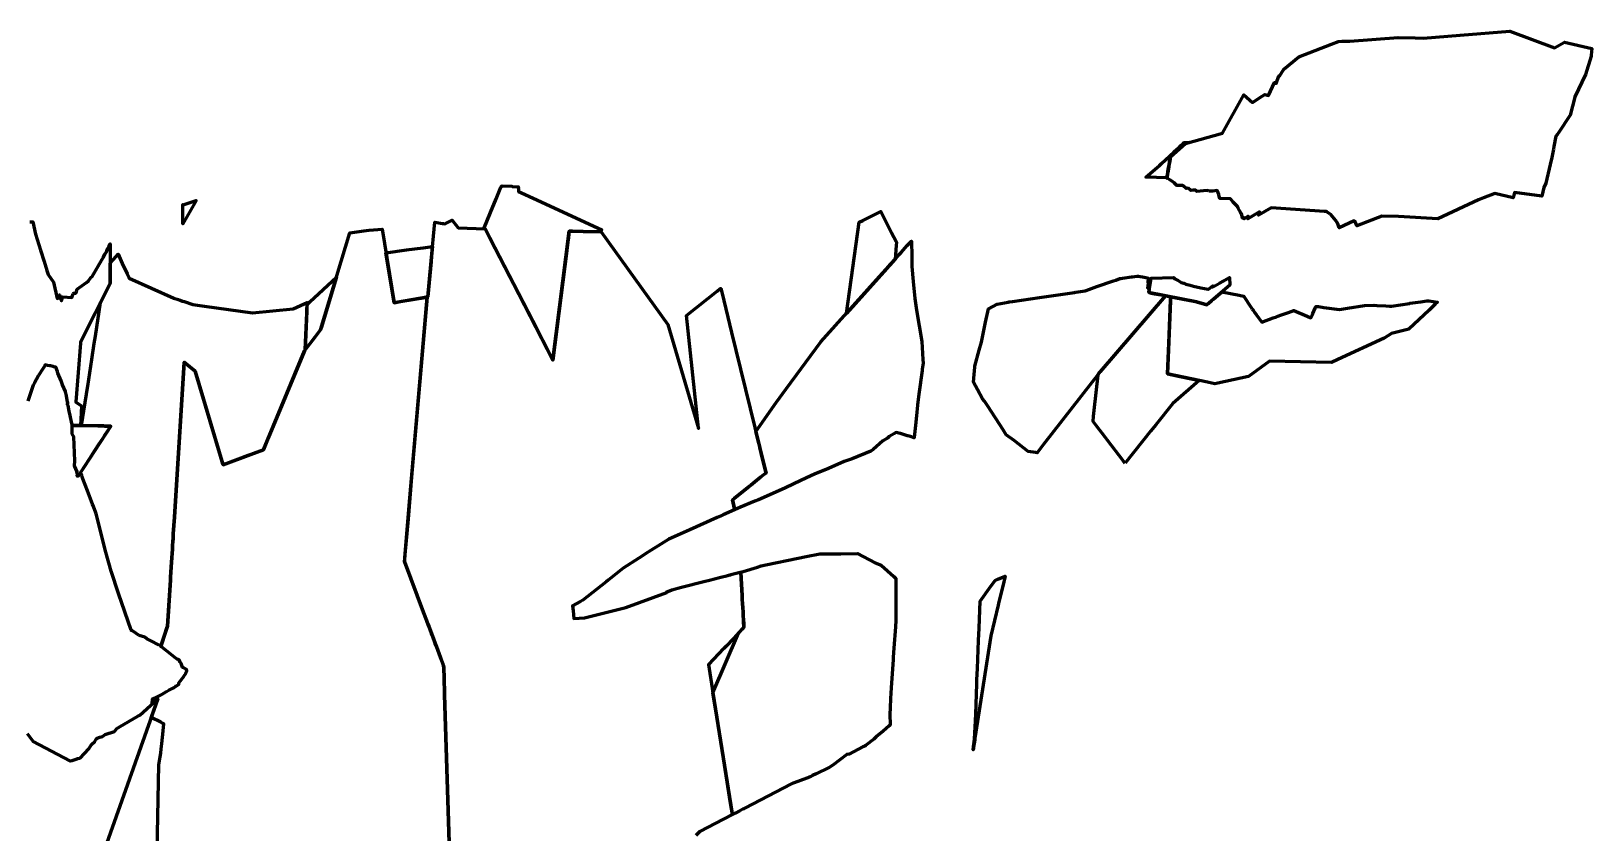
# Model space of a CAD drawing. Header units: millimetres. Extents: x -11105 to 6250, y -8045 to 7046.
# Drawn here: x -3645.6 to -3575.1, y -948.6 to -912.3 of the extents above; entities that cross this region are included whole.
import ezdxf

# ---------------------------------------------------------------- set-up
doc = ezdxf.new("R2010")
doc.units = ezdxf.units.MM
for name, color, linetype in [('C_____20241011082108472438_БДШ-1_16_14_ЮЗРТ-2_ОР_tridb_ОР_07_20', 1, 'Continuous'), ('C_____20241011082108718217_БДШ-1_18_16_-260_ЮЗРТ-2_tridb_ОР_03_20', 1, 'Continuous'), ('C_____20241011082108718217_БДШ-1_18_16_-260_ЮЗРТ-2_tridb_ОР_04_20', 1, 'Continuous'), ('C_____20241011082115186451_ОРТ_16_-260_ЮЗРТ-2_ОР_tridb_ОР_08_20', 1, 'Continuous'), ('C_____20241011082115403173_ОРТ_18_-260_ЮЗРТ-2_ОР_tridb_ОР_02_20', 1, 'Continuous'), ('C_____20241011082115403173_ОРТ_18_-260_ЮЗРТ-2_ОР_tridb_ОР_03_20', 1, 'Continuous'), ('C_____20241011082127926820_БДШ-0_17_13_-290_ЮЗРТ-2_ОР_tridb_ОР_02_22', 1, 'Continuous'), ('C_____20241011082128406173_БДШ-1_17_13_-290_ЮЗРТ-2_ОР_tridb_ОР_04_22', 1, 'Continuous'), ('C_____20241011082128406173_БДШ-1_17_13_-290_ЮЗРТ-2_ОР_tridb_ОР_05_22', 1, 'Continuous'), ('C_____20241011082132421979_ОРТ_17_-290_ЮЗРТ-2_ОР_tridb_ОР_11_22_СОБР', 1, 'Continuous'), ('C_____20241011082132421979_ОРТ_17_-290_ЮЗРТ-2_ОР_tridb_ОР_12_22_СОБР', 1, 'Continuous'), ('C_____20241011082132798427_ОРТ_19_-290_ЮЗРТ-2_ОР_tridb_ОР_09_21_СОБР', 1, 'Continuous')]:
    doc.layers.add(name, color=color, linetype=linetype)

msp = doc.modelspace()

# ---------------------------------------------------------------- linework, layer by layer
at = {"layer": 'C_____20241011082108472438_БДШ-1_16_14_ЮЗРТ-2_ОР_tridb_ОР_07_20', "color": 18, "linetype": 'Continuous', "lineweight": 60, "ltscale": 0.09, "true_color": 0x000000}
for points in [[(-3592.393, -919.579), (-3592.432, -919.541), (-3592.631, -919.557), (-3592.789, -919.566), (-3592.93, -919.59), (-3592.984, -919.52), (-3593.106, -919.53), (-3593.208, -919.548), (-3593.326, -919.443), (-3593.415, -919.45), (-3593.566, -919.311), (-3593.835, -919.319), (-3593.888, -919.264), (-3593.963, -919.189), (-3594.035, -919.136), (-3594.153, -919.054), (-3594.252, -919.001), (-3594.282, -918.986), (-3594.255, -918.815), (-3594.236, -918.696), (-3594.206, -918.504), (-3594.19, -918.405), (-3594.164, -918.237), (-3594.151, -918.156), (-3594.128, -918.015), (-3593.446, -917.422), (-3591.772, -916.956), (-3590.815, -915.227), (-3590.424, -915.566), (-3589.98, -915.276), (-3589.858, -915.207), (-3589.692, -915.251), (-3589.423, -914.666), (-3589.356, -914.71), (-3589.223, -914.355), (-3589.198, -914.378), (-3588.998, -914.056), (-3588.322, -913.507), (-3586.847, -912.938), (-3586.529, -912.815), (-3586.373, -912.799), (-3586.022, -912.795), (-3583.847, -912.624), (-3583.075, -912.649), (-3582.718, -912.66), (-3581.036, -912.525), (-3578.801, -912.346), (-3576.783, -913.091), (-3576.335, -912.838), (-3575.095, -913.126), (-3575.119, -913.431), (-3575.129, -913.47), (-3575.378, -914.307), (-3575.86, -915.305), (-3575.867, -915.332), (-3576.07, -916.132), (-3576.6, -916.938), (-3576.639, -916.995), (-3576.722, -917.081), (-3576.804, -917.559), (-3576.828, -917.672), (-3576.906, -918.051), (-3576.975, -918.375), (-3577.165, -919.209), (-3577.263, -919.409), (-3577.348, -919.795), (-3578.579, -919.634), (-3578.647, -919.87), (-3579.469, -919.68), (-3579.992, -919.874), (-3580.211, -919.961), (-3582.05, -920.816), (-3583.821, -920.72), (-3584.582, -920.695), (-3585.701, -921.145), (-3585.76, -920.988), (-3585.771, -920.962), (-3585.832, -920.911), (-3586.499, -921.229), (-3586.57, -921.05), (-3586.583, -921.019), (-3586.59, -921.01), (-3586.603, -920.978), (-3586.661, -920.902), (-3586.884, -920.632), (-3586.915, -920.606), (-3587.056, -920.501), (-3587.074, -920.492), (-3587.171, -920.486), (-3589.569, -920.325), (-3590.142, -920.664), (-3590.122, -920.609), (-3590.089, -920.525), (-3590.091, -920.526), (-3590.109, -920.538), (-3590.106, -920.502), (-3590.628, -920.823), (-3590.615, -920.696), (-3590.803, -920.817), (-3590.817, -920.756), (-3590.866, -920.787), (-3590.894, -920.647), (-3590.923, -920.601), (-3590.954, -920.554), (-3590.956, -920.541), (-3591.006, -920.445), (-3591.061, -920.343), (-3591.099, -920.259), (-3591.287, -920.063), (-3591.411, -919.916), (-3591.892, -919.91), (-3591.919, -919.81), (-3591.937, -919.73), (-3591.972, -919.644), (-3591.999, -919.565), (-3592.008, -919.549), (-3592.204, -919.567), (-3592.393, -919.579)], [(-3595.101, -924.154), (-3594.997, -923.498), (-3593.981, -923.467), (-3593.927, -923.527), (-3593.771, -923.614), (-3593.638, -923.692), (-3593.521, -923.735), (-3593.433, -923.769), (-3593.242, -923.821), (-3593.087, -923.864), (-3592.747, -923.936), (-3592.415, -924.006), (-3592.411, -924.004), (-3592.218, -923.854), (-3592.24, -923.906), (-3592.125, -923.847), (-3591.904, -923.735), (-3591.75, -923.644), (-3591.464, -923.468), (-3591.44, -923.82), (-3592.479, -924.711), (-3592.952, -924.566), (-3595.101, -924.154)]]:
    msp.add_lwpolyline(points, dxfattribs=at)
at = {"layer": 'C_____20241011082108718217_БДШ-1_18_16_-260_ЮЗРТ-2_tridb_ОР_03_20', "color": 18, "linetype": 'Continuous', "lineweight": 60, "ltscale": 0.09, "true_color": 0x000000}
msp.add_lwpolyline([(-3639.905, -950.151), (-3639.81, -945.487), (-3639.754, -945.131), (-3639.73, -944.967), (-3639.704, -944.763), (-3639.676, -944.52), (-3639.646, -944.245), (-3639.617, -943.947), (-3639.588, -943.633), (-3639.682, -943.587), (-3639.72, -943.568), (-3640.156, -943.352), (-3640.155, -943.33), (-3640.153, -943.325), (-3639.861, -942.502), (-3639.969, -942.6), (-3640.12, -942.738), (-3640.106, -942.511), (-3639.952, -942.447), (-3639.855, -942.407), (-3639.776, -942.36), (-3639.593, -942.249), (-3639.473, -942.181), (-3639.363, -942.121), (-3639.36, -942.119), (-3639.148, -942.014), (-3639.139, -942.009), (-3639.125, -941.999), (-3639.05, -941.943), (-3639.028, -941.927), (-3639.026, -941.926), (-3639.02, -941.922), (-3639.02, -941.922), (-3639.017, -941.919), (-3638.994, -941.905), (-3638.922, -941.862), (-3638.915, -941.858), (-3638.909, -941.851), (-3638.908, -941.85), (-3638.905, -941.779), (-3638.69, -941.506), (-3638.686, -941.501), (-3638.686, -941.499), (-3638.685, -941.488), (-3638.593, -941.37), (-3638.591, -941.358), (-3638.581, -941.298), (-3638.574, -941.289), (-3638.549, -941.256), (-3638.548, -941.233), (-3638.548, -941.225), (-3638.552, -941.214), (-3638.565, -941.185), (-3638.723, -941.098), (-3638.742, -941.087), (-3638.805, -940.906), (-3638.856, -940.856), (-3638.89, -940.753), (-3638.994, -940.721), (-3639.027, -940.689), (-3639.48, -940.321), (-3639.689, -940.152), (-3639.722, -940.134), (-3639.704, -940.08), (-3639.573, -939.68), (-3639.543, -939.586), (-3639.448, -939.298), (-3639.427, -939.231), (-3639.427, -939.23), (-3639.367, -938.288), (-3639.294, -937.153), (-3639.283, -936.975), (-3639.273, -936.814), (-3639.255, -936.525), (-3639.244, -936.367), (-3639.228, -936.104), (-3639.218, -935.956), (-3639.204, -935.725), (-3639.195, -935.591), (-3639.182, -935.392), (-3639.175, -935.276), (-3639.164, -935.11), (-3639.161, -935.054), (-3639.112, -934.293), (-3638.667, -927.303), (-3638.168, -927.698), (-3636.925, -931.899), (-3636.913, -931.936), (-3635.66, -931.466), (-3635.093, -931.254), (-3633.232, -926.787), (-3632.511, -925.844), (-3632.511, -925.843), (-3631.182, -921.461), (-3630.561, -921.371), (-3630.31, -921.334), (-3629.735, -921.287), (-3629.191, -924.614), (-3628.895, -924.563), (-3627.701, -924.357), (-3628.397, -932.492), (-3628.559, -934.385), (-3628.698, -936.004), (-3628.702, -936.05), (-3628.714, -936.19), (-3628.723, -936.303), (-3627.857, -938.609), (-3627.726, -938.959), (-3627.713, -938.993), (-3627.676, -939.09), (-3627.666, -939.118), (-3627.628, -939.218), (-3627.504, -939.548), (-3627.461, -939.663), (-3627.335, -940), (-3627.281, -940.142), (-3627.159, -940.469), (-3627.096, -940.634), (-3626.983, -940.937), (-3626.964, -940.987), (-3626.962, -940.993), (-3626.952, -941.019), (-3626.949, -941.099), (-3626.934, -941.582), (-3626.93, -941.707), (-3626.917, -942.13), (-3626.91, -942.325), (-3626.715, -948.512), (-3626.578, -952.865)], dxfattribs=at)
at = {"layer": 'C_____20241011082108718217_БДШ-1_18_16_-260_ЮЗРТ-2_tridb_ОР_04_20', "color": 18, "linetype": 'Continuous', "lineweight": 60, "ltscale": 0.09, "true_color": 0x000000}
msp.add_lwpolyline([(-3626.578, -952.865), (-3626.715, -948.512), (-3626.91, -942.325), (-3626.917, -942.13), (-3626.93, -941.707), (-3626.934, -941.582), (-3626.949, -941.099), (-3626.952, -941.019), (-3626.98, -940.942), (-3627.094, -940.639), (-3627.279, -940.147), (-3627.333, -940.005), (-3627.459, -939.669), (-3627.502, -939.555), (-3627.625, -939.226), (-3627.666, -939.118), (-3627.676, -939.09), (-3627.713, -938.993), (-3627.726, -938.959), (-3627.857, -938.609), (-3628.723, -936.303), (-3628.711, -936.163), (-3628.707, -936.116), (-3628.507, -933.779), (-3627.701, -924.357), (-3627.763, -924.368), (-3627.672, -924.352), (-3627.513, -922.714), (-3627.345, -920.978), (-3627, -921.03), (-3626.967, -921.035), (-3626.951, -921.038), (-3626.889, -921.048), (-3626.831, -921.017), (-3626.568, -920.88), (-3626.289, -921.23), (-3625.079, -921.278), (-3622.016, -927.206), (-3621.282, -921.374), (-3621.194, -921.376), (-3620.647, -921.389), (-3619.832, -921.412), (-3616.822, -925.593), (-3616.822, -925.593), (-3616.821, -925.595), (-3615.442, -930.292), (-3615.977, -925.189), (-3614.595, -924.085), (-3614.471, -923.986), (-3614.439, -923.971), (-3614.435, -923.969), (-3614.334, -924.377), (-3614.302, -924.509), (-3613.854, -926.33), (-3613.752, -926.744), (-3613.75, -926.754), (-3613.748, -926.76), (-3612.453, -932.027), (-3612.384, -932.308), (-3612.386, -932.308), (-3612.396, -932.308), (-3612.501, -932.392), (-3612.635, -932.499), (-3612.902, -932.711), (-3613.078, -932.852), (-3613.143, -932.904), (-3613.837, -933.458), (-3613.903, -933.51), (-3613.816, -933.928), (-3613.808, -933.966), (-3614.327, -934.195), (-3614.388, -934.223), (-3614.419, -934.237), (-3614.454, -934.253), (-3614.605, -934.321), (-3615.833, -934.867), (-3616.775, -935.295), (-3617.144, -935.514), (-3617.693, -935.861), (-3617.739, -935.891), (-3618.13, -936.146), (-3618.839, -936.607), (-3619.524, -937.152), (-3619.606, -937.216), (-3620.665, -938.047), (-3620.775, -938.113), (-3621.127, -938.306), (-3621.105, -938.535), (-3621.079, -938.873), (-3620.588, -938.848), (-3618.718, -938.388), (-3616.876, -937.703), (-3616.881, -937.693), (-3616.881, -937.691), (-3616.882, -937.691), (-3616.888, -937.677), (-3616.826, -937.653), (-3616.645, -937.583), (-3616.207, -937.469), (-3615.194, -937.208), (-3614.948, -937.145), (-3614.497, -937.03), (-3614.109, -936.929), (-3614.076, -936.92), (-3614.003, -936.902), (-3613.987, -936.898), (-3613.987, -936.897), (-3613.554, -936.784), (-3613.537, -936.78), (-3613.536, -936.799), (-3613.505, -937.32), (-3613.475, -937.832), (-3613.464, -938.011), (-3613.452, -938.211), (-3613.442, -938.382), (-3613.43, -938.588), (-3613.421, -938.743), (-3613.409, -938.947), (-3613.401, -939.082), (-3613.389, -939.284), (-3613.46, -939.358), (-3613.524, -939.424), (-3613.877, -939.792), (-3614.198, -940.126), (-3614.303, -940.235), (-3614.308, -940.24), (-3614.993, -940.954), (-3614.791, -942.223), (-3613.918, -947.686), (-3613.91, -947.74), (-3614.307, -947.947), (-3615.374, -948.503), (-3615.568, -948.681)], dxfattribs=at)
at = {"layer": 'C_____20241011082115186451_ОРТ_16_-260_ЮЗРТ-2_ОР_tridb_ОР_08_20', "color": 18, "linetype": 'Continuous', "lineweight": 60, "ltscale": 0.09, "true_color": 0x000000}
for points in [[(-3595.217, -918.934), (-3595.235, -918.933), (-3594.722, -918.498), (-3594.627, -918.411), (-3594.526, -918.318), (-3593.969, -917.803), (-3593.912, -917.75), (-3593.694, -917.549), (-3593.658, -917.515), (-3593.552, -917.418), (-3593.512, -917.381), (-3593.259, -917.37), (-3593.418, -917.414), (-3593.446, -917.422), (-3594.12, -918.008), (-3594.128, -918.015), (-3594.144, -918.113), (-3594.159, -918.211), (-3594.182, -918.355), (-3594.202, -918.477), (-3594.228, -918.643), (-3594.228, -918.647), (-3594.251, -918.791), (-3594.28, -918.97), (-3594.288, -918.97), (-3594.29, -918.97), (-3595.217, -918.934)], [(-3613.808, -933.966), (-3613.816, -933.928), (-3613.903, -933.51), (-3613.837, -933.458), (-3613.143, -932.904), (-3613.078, -932.852), (-3612.902, -932.711), (-3612.635, -932.499), (-3612.501, -932.392), (-3612.396, -932.308), (-3612.386, -932.308), (-3612.384, -932.308), (-3612.453, -932.027), (-3612.605, -931.408), (-3612.668, -931.153), (-3612.689, -931.067), (-3612.743, -930.848), (-3612.76, -930.778), (-3612.847, -930.426), (-3611.939, -929.123), (-3611.484, -928.509), (-3609.91, -926.385), (-3607.124, -923.277), (-3606.949, -923.081), (-3606.869, -922.992), (-3606.764, -922.875), (-3606.718, -922.824), (-3606.568, -922.656), (-3606.554, -922.64), (-3606.535, -922.619), (-3606.452, -922.526), (-3606.386, -922.452), (-3606.29, -922.346), (-3606.01, -922.033), (-3605.839, -921.843), (-3605.825, -921.826), (-3605.822, -921.932), (-3605.807, -922.423), (-3605.8, -922.65), (-3605.801, -922.847), (-3605.8, -922.975), (-3605.744, -923.649), (-3605.665, -924.424), (-3605.594, -924.95), (-3605.353, -926.37), (-3605.305, -927.176), (-3605.294, -927.337), (-3605.334, -927.618), (-3605.34, -927.668), (-3605.491, -928.74), (-3605.553, -929.234), (-3605.6, -929.728), (-3605.643, -930.162), (-3605.682, -930.57), (-3605.696, -930.715), (-3605.696, -930.709), (-3605.872, -930.655), (-3605.989, -930.626), (-3606.008, -930.622), (-3606.322, -930.516), (-3606.527, -930.468), (-3606.595, -930.527), (-3606.823, -930.659), (-3606.902, -930.726), (-3606.935, -930.739), (-3607.08, -930.844), (-3607.116, -930.859), (-3607.547, -931.247), (-3607.655, -931.315), (-3608.496, -931.665), (-3608.869, -931.783), (-3609.566, -932.103), (-3610.199, -932.353), (-3610.562, -932.528), (-3611.128, -932.788), (-3611.543, -932.985), (-3612.736, -933.523), (-3612.893, -933.585), (-3613.543, -933.848), (-3613.808, -933.966)], [(-3601.545, -930.577), (-3601.676, -930.358), (-3602.374, -929.29), (-3602.519, -929.057), (-3602.609, -928.948), (-3602.839, -928.536), (-3603.026, -928.202), (-3603.027, -928.201), (-3603.026, -928.198), (-3602.992, -927.861), (-3602.962, -927.528), (-3602.958, -927.482), (-3602.765, -926.758), (-3602.664, -926.39), (-3602.525, -925.722), (-3602.477, -925.492), (-3602.345, -924.881), (-3601.953, -924.678), (-3601.448, -924.589), (-3601.417, -924.578), (-3601.373, -924.573), (-3601.26, -924.557), (-3600.039, -924.376), (-3598.462, -924.144), (-3598.41, -924.136), (-3598.401, -924.134), (-3597.975, -924.069), (-3597.935, -924.056), (-3597.698, -923.968), (-3597.452, -923.886), (-3596.691, -923.62), (-3596.589, -923.587), (-3596.413, -923.525), (-3596.362, -923.518), (-3596.287, -923.506), (-3595.878, -923.448), (-3595.87, -923.447), (-3595.854, -923.444), (-3595.633, -923.409), (-3595.57, -923.418), (-3595.496, -923.428), (-3595.394, -923.447), (-3595.232, -923.477), (-3595.115, -923.499), (-3595.136, -923.559), (-3595.136, -923.563), (-3595.129, -923.597), (-3595.129, -923.597), (-3595.131, -923.606), (-3595.131, -923.606), (-3595.132, -923.61), (-3595.151, -923.66), (-3595.132, -923.762), (-3595.132, -923.762), (-3595.152, -923.817), (-3595.152, -923.818), (-3595.135, -923.824), (-3595.134, -923.824), (-3595.166, -923.936), (-3595.167, -923.937), (-3595.093, -923.971), (-3595.092, -923.971), (-3595.108, -924.025), (-3595.108, -924.025), (-3595.093, -924.018), (-3595.093, -924.018), (-3595.104, -924.097), (-3595.104, -924.097), (-3595.091, -924.092), (-3595.101, -924.154), (-3595.101, -924.154), (-3595.089, -924.157), (-3594.996, -924.174), (-3594.917, -924.19), (-3594.915, -924.19), (-3594.839, -924.204), (-3594.744, -924.223), (-3594.457, -924.278), (-3594.444, -924.28), (-3594.435, -924.282), (-3594.413, -924.286), (-3594.386, -924.291), (-3594.377, -924.293), (-3594.356, -924.297), (-3597.305, -927.732), (-3599.871, -931.032), (-3600.148, -931.39), (-3600.148, -931.39), (-3600.226, -931.38), (-3600.544, -931.34), (-3601.189, -930.841), (-3601.545, -930.577)], [(-3613.91, -947.74), (-3613.911, -947.732), (-3613.992, -947.224), (-3614.313, -945.211), (-3614.616, -943.314), (-3614.705, -942.762), (-3614.789, -942.231), (-3613.64, -939.545), (-3613.638, -939.543), (-3613.637, -939.542), (-3613.389, -939.284), (-3613.406, -939.002), (-3613.409, -938.956), (-3613.409, -938.947), (-3613.421, -938.743), (-3613.43, -938.588), (-3613.442, -938.382), (-3613.452, -938.211), (-3613.464, -938.011), (-3613.475, -937.832), (-3613.505, -937.32), (-3613.536, -936.799), (-3613.537, -936.78), (-3613.426, -936.751), (-3612.777, -936.554), (-3612.615, -936.505), (-3612.393, -936.461), (-3610.936, -936.152), (-3610.583, -936.085), (-3609.962, -935.957), (-3609.011, -935.96), (-3608.261, -935.945), (-3607.455, -936.358), (-3607.185, -936.47), (-3606.625, -936.981), (-3606.552, -937.036), (-3606.532, -937.051), (-3606.526, -937.051), (-3606.526, -937.071), (-3606.526, -937.105), (-3606.526, -937.11), (-3606.526, -937.117), (-3606.527, -937.823), (-3606.527, -937.895), (-3606.526, -938.968), (-3606.548, -939.261), (-3606.619, -940.226), (-3606.646, -940.62), (-3606.654, -940.733), (-3606.741, -942.008), (-3606.775, -942.498), (-3606.787, -942.909), (-3606.796, -943.201), (-3606.79, -943.69), (-3606.79, -943.701), (-3606.796, -943.705), (-3606.829, -943.726), (-3606.832, -943.728), (-3607.105, -943.976), (-3607.415, -944.227), (-3607.528, -944.327), (-3607.894, -944.617), (-3607.928, -944.639), (-3608.024, -944.68), (-3608.63, -945.015), (-3608.739, -945.023), (-3609.367, -945.5), (-3609.544, -945.609), (-3610.134, -945.901), (-3610.29, -945.977), (-3610.375, -946.019), (-3610.405, -946.03), (-3610.408, -946.031), (-3610.432, -946.04), (-3610.962, -946.241), (-3611.169, -946.316), (-3611.236, -946.351), (-3613.347, -947.452), (-3613.396, -947.477), (-3613.434, -947.496), (-3613.581, -947.568), (-3613.777, -947.671), (-3613.81, -947.688), (-3613.91, -947.74)], [(-3603.02, -944.712), (-3603.024, -944.734), (-3603.035, -944.807), (-3603.02, -944.667), (-3603.006, -944.54), (-3602.995, -944.445), (-3602.979, -944.297), (-3602.96, -944.056), (-3602.955, -943.997), (-3602.942, -943.829), (-3602.93, -943.455), (-3602.922, -943.212), (-3602.876, -941.828), (-3602.87, -941.652), (-3602.846, -941.143), (-3602.792, -939.877), (-3602.769, -939.313), (-3602.72, -938.097), (-3602.232, -937.422), (-3602.036, -937.157), (-3601.923, -937.108), (-3601.588, -936.96), (-3601.588, -936.961), (-3601.698, -937.418), (-3601.811, -937.887), (-3601.885, -938.194), (-3601.904, -938.274), (-3602.238, -939.66), (-3602.954, -944.284), (-3602.967, -944.365), (-3602.991, -944.526), (-3603.016, -944.684), (-3603.02, -944.712)]]:
    msp.add_lwpolyline(points, dxfattribs=at)
at = {"layer": 'C_____20241011082115403173_ОРТ_18_-260_ЮЗРТ-2_ОР_tridb_ОР_02_20', "color": 18, "linetype": 'Continuous', "lineweight": 60, "ltscale": 0.09, "true_color": 0x000000}
for points in [[(-3643.723, -930.556), (-3643.734, -930.157), (-3643.461, -930.161), (-3642.571, -930.176), (-3642.269, -930.182), (-3642.169, -930.183), (-3641.986, -930.186), (-3643.465, -932.451), (-3643.501, -932.441), (-3643.496, -932.351), (-3643.512, -932.317), (-3643.507, -932.256), (-3643.627, -931.978), (-3643.613, -931.749), (-3643.657, -930.667), (-3643.723, -930.556)], [(-3645.759, -944.07), (-3645.493, -944.434), (-3643.841, -945.31), (-3643.822, -945.308), (-3643.732, -945.294), (-3643.511, -945.224), (-3643.483, -945.208), (-3643.379, -945.187), (-3643.364, -945.181), (-3642.973, -944.764), (-3642.855, -944.571), (-3642.706, -944.435), (-3642.649, -944.337), (-3642.62, -944.312), (-3642.613, -944.307), (-3642.599, -944.283), (-3642.483, -944.244), (-3642.363, -944.204), (-3642.243, -944.113), (-3641.823, -943.977), (-3641.705, -943.85), (-3641.565, -943.751), (-3640.766, -943.297), (-3640.676, -943.247), (-3639.861, -942.502), (-3642.604, -950.242)]]:
    msp.add_lwpolyline(points, dxfattribs=at)
at = {"layer": 'C_____20241011082115403173_ОРТ_18_-260_ЮЗРТ-2_ОР_tridb_ОР_03_20', "color": 18, "linetype": 'Continuous', "lineweight": 60, "ltscale": 0.09, "true_color": 0x000000}
msp.add_lwpolyline([(-3645.643, -920.958), (-3645.512, -920.96), (-3645.385, -921.509), (-3645.163, -922.233), (-3644.992, -922.744), (-3644.88, -923.157), (-3644.818, -923.335), (-3644.568, -923.678), (-3644.414, -924.425), (-3644.357, -924.406), (-3644.346, -924.398), (-3644.306, -924.255), (-3644.211, -924.52), (-3644.193, -924.468), (-3644.147, -924.349), (-3643.744, -924.371), (-3643.725, -924.332), (-3643.682, -924.206), (-3643.672, -924.176), (-3643.569, -924.179), (-3643.541, -924.112), (-3643.51, -924.006), (-3643.081, -923.703), (-3642.998, -923.623), (-3642.992, -923.617), (-3642.88, -923.473), (-3642.829, -923.426), (-3642.391, -922.681), (-3642.311, -922.556), (-3642.248, -922.417), (-3642.245, -922.408), (-3642.183, -922.311), (-3642.129, -922.175), (-3642.052, -922.059), (-3642.009, -921.957), (-3642.008, -923.693), (-3642.009, -923.743), (-3642.009, -923.747), (-3643.35, -926.399), (-3643.35, -926.436), (-3643.568, -929.095), (-3643.567, -929.106), (-3643.302, -929.264), (-3643.302, -929.289), (-3643.349, -930.163), (-3643.373, -930.163), (-3643.553, -930.16), (-3643.596, -930.159), (-3643.722, -930.157), (-3643.73, -930.121), (-3643.74, -930.071), (-3643.823, -929.705), (-3643.858, -929.519), (-3643.907, -929.254), (-3643.958, -929.188), (-3643.923, -929.163), (-3643.926, -929.128), (-3643.936, -929.088), (-3644.007, -928.741), (-3644.011, -928.718), (-3644.028, -928.619), (-3644.163, -928.319), (-3644.175, -928.276), (-3644.229, -928.142), (-3644.375, -927.788), (-3644.396, -927.725), (-3644.469, -927.527), (-3644.562, -927.508), (-3644.585, -927.497), (-3644.703, -927.47), (-3644.74, -927.458), (-3644.851, -927.441), (-3644.952, -927.424), (-3644.97, -927.458), (-3645.091, -927.646), (-3645.215, -927.851), (-3645.244, -927.901), (-3645.436, -928.228), (-3645.494, -928.336), (-3645.538, -928.475), (-3645.737, -929.058)], dxfattribs=at)
at = {"layer": 'C_____20241011082127926820_БДШ-0_17_13_-290_ЮЗРТ-2_ОР_tridb_ОР_02_22', "color": 18, "linetype": 'Continuous', "lineweight": 60, "ltscale": 0.09, "true_color": 0x000000}
msp.add_lwpolyline([(-3592.453, -928.203), (-3594.252, -927.832), (-3594.199, -926.442), (-3594.125, -924.494), (-3594.125, -924.489), (-3594.122, -924.424), (-3594.121, -924.398), (-3594.119, -924.342), (-3593.086, -924.54), (-3592.952, -924.566), (-3592.479, -924.711), (-3592.404, -924.647), (-3592.254, -924.518), (-3592.177, -924.452), (-3591.987, -924.289), (-3591.86, -924.18), (-3591.839, -924.162), (-3591.799, -924.128), (-3591.797, -924.126), (-3591.028, -924.273), (-3590.954, -924.287), (-3590.883, -924.3), (-3590.812, -924.314), (-3590.793, -924.344), (-3590.678, -924.524), (-3590.627, -924.604), (-3590.573, -924.687), (-3590.508, -924.789), (-3590.47, -924.85), (-3590.435, -924.897), (-3590.393, -924.955), (-3590.325, -925.047), (-3590.253, -925.145), (-3590.131, -925.311), (-3590.004, -925.485), (-3589.484, -925.298), (-3589.336, -925.244), (-3589.276, -925.223), (-3589.113, -925.164), (-3588.972, -925.113), (-3588.796, -925.05), (-3588.554, -924.963), (-3587.948, -925.224), (-3587.784, -925.295), (-3587.715, -925.138), (-3587.697, -925.096), (-3587.591, -924.856), (-3587.56, -924.786), (-3587.454, -924.783), (-3587.44, -924.785), (-3587.191, -924.822), (-3586.494, -924.92), (-3586.492, -924.92), (-3586.49, -924.92), (-3586.133, -924.863), (-3585.368, -924.736), (-3585.345, -924.732), (-3584.939, -924.723), (-3584.809, -924.731), (-3584.395, -924.758), (-3584.236, -924.769), (-3584.166, -924.773), (-3584.142, -924.77), (-3583.325, -924.644), (-3583.293, -924.639), (-3582.816, -924.565), (-3582.54, -924.523), (-3582.461, -924.532), (-3582.06, -924.582), (-3582.166, -924.683), (-3582.179, -924.695), (-3582.274, -924.786), (-3582.337, -924.845), (-3582.44, -924.944), (-3583.352, -925.814), (-3584.134, -926.002), (-3584.469, -926.215), (-3586.569, -927.183), (-3586.854, -927.318), (-3589.646, -927.246), (-3590.606, -927.945), (-3591.987, -928.243), (-3592.119, -928.272), (-3592.12, -928.272), (-3592.385, -928.217), (-3592.453, -928.203)], dxfattribs=at)
at = {"layer": 'C_____20241011082128406173_БДШ-1_17_13_-290_ЮЗРТ-2_ОР_tridb_ОР_04_22', "color": 18, "linetype": 'Continuous', "lineweight": 60, "ltscale": 0.09, "true_color": 0x000000}
msp.add_lwpolyline([(-3596.174, -931.867), (-3596.243, -931.777), (-3596.989, -930.801), (-3597.078, -930.685), (-3597.478, -930.161), (-3597.619, -929.976), (-3597.594, -929.737), (-3597.565, -929.465), (-3597.395, -927.864), (-3597.392, -927.844), (-3597.305, -927.732), (-3594.356, -924.297), (-3594.251, -924.317), (-3594.119, -924.342), (-3594.121, -924.406), (-3594.123, -924.437), (-3594.126, -924.52), (-3594.225, -927.102), (-3594.252, -927.832), (-3593.703, -927.945), (-3592.823, -928.127), (-3594.021, -929.163), (-3594.787, -930.124), (-3595.005, -930.398), (-3596.174, -931.867)], dxfattribs=at)
at = {"layer": 'C_____20241011082128406173_БДШ-1_17_13_-290_ЮЗРТ-2_ОР_tridb_ОР_05_22', "color": 18, "linetype": 'Continuous', "lineweight": 60, "ltscale": 0.09, "true_color": 0x000000}
msp.add_lwpolyline([(-3606.938, -923.069), (-3608.752, -925.093), (-3608.186, -920.98), (-3608.016, -920.895), (-3607.2, -920.487), (-3606.72, -921.451), (-3606.519, -921.853), (-3606.503, -921.884), (-3606.514, -922.02), (-3606.563, -922.65), (-3606.795, -922.909), (-3606.84, -922.959), (-3606.938, -923.069)], dxfattribs=at)
at = {"layer": 'C_____20241011082132421979_ОРТ_17_-290_ЮЗРТ-2_ОР_tridb_ОР_11_22_СОБР', "color": 18, "linetype": 'Continuous', "lineweight": 60, "ltscale": 0.09, "true_color": 0x000000}
msp.add_lwpolyline([(-3624.586, -919.922), (-3624.368, -919.389), (-3624.31, -919.329), (-3623.892, -919.354), (-3623.891, -919.354), (-3623.89, -919.354), (-3623.857, -919.356), (-3623.577, -919.372), (-3623.573, -919.372), (-3623.58, -919.429), (-3623.577, -919.487), (-3623.576, -919.501), (-3623.57, -919.563), (-3623.57, -919.591), (-3623.43, -919.655), (-3622.913, -919.892), (-3619.804, -921.319), (-3619.895, -921.386), (-3619.927, -921.41), (-3620.077, -921.405), (-3620.647, -921.389), (-3621.127, -921.378), (-3621.194, -921.376), (-3621.282, -921.374), (-3621.318, -921.661), (-3621.331, -921.769), (-3621.393, -922.26), (-3622.016, -927.206), (-3622.931, -925.435), (-3625.079, -921.278), (-3625.142, -921.276), (-3624.84, -920.54), (-3624.586, -919.922)], dxfattribs=at)
at = {"layer": 'C_____20241011082132421979_ОРТ_17_-290_ЮЗРТ-2_ОР_tridb_ОР_12_22_СОБР', "color": 18, "linetype": 'Continuous', "lineweight": 60, "ltscale": 0.09, "true_color": 0x000000}
for points in [[(-3623.957, -923.45), (-3624.746, -921.922), (-3624.846, -921.728), (-3623.957, -923.45)], [(-3629.191, -924.614), (-3629.56, -922.353), (-3628.624, -922.228), (-3627.872, -922.129), (-3627.451, -922.073), (-3627.494, -922.514), (-3627.518, -922.766), (-3627.672, -924.352), (-3627.73, -924.362), (-3629.021, -924.584), (-3629.191, -924.614)], [(-3632.78, -926.196), (-3633.199, -926.744), (-3633.136, -925.065), (-3633.132, -924.953), (-3633.122, -924.699), (-3632.99, -924.576), (-3631.786, -923.454), (-3632.485, -925.757), (-3632.495, -925.792), (-3632.511, -925.844), (-3632.78, -926.196)], [(-3622.016, -927.206), (-3621.629, -924.137), (-3621.562, -923.602), (-3622.016, -927.206)]]:
    msp.add_lwpolyline(points, dxfattribs=at)
at = {"layer": 'C_____20241011082132798427_ОРТ_19_-290_ЮЗРТ-2_ОР_tridb_ОР_09_21_СОБР', "color": 18, "linetype": 'Continuous', "lineweight": 60, "ltscale": 0.09, "true_color": 0x000000}
for points in [[(-3638.715, -920.21), (-3638.629, -920.163), (-3638.122, -919.993), (-3638.736, -921.048), (-3638.725, -920.175), (-3638.715, -920.21)], [(-3640.699, -939.646), (-3641.005, -939.432), (-3641.054, -939.415), (-3641.063, -939.406), (-3641.64, -937.745), (-3641.963, -936.743), (-3642.204, -935.878), (-3642.641, -934.145), (-3642.655, -934.109), (-3642.767, -933.813), (-3642.805, -933.719), (-3643.03, -933.114), (-3643.244, -932.573), (-3643.279, -932.481), (-3643.3, -932.425), (-3643.33, -932.347), (-3643.343, -932.344), (-3643.343, -932.336), (-3643.35, -932.274), (-3643.345, -932.266), (-3642.947, -931.658), (-3642.687, -931.26), (-3642.523, -931.008), (-3642.322, -930.702), (-3642.265, -930.615), (-3642.136, -930.416), (-3641.986, -930.186), (-3642.162, -930.183), (-3642.222, -930.182), (-3642.316, -930.181), (-3642.603, -930.176), (-3642.971, -930.17), (-3642.972, -930.17), (-3643.301, -930.164), (-3643.082, -928.747), (-3643.079, -928.727), (-3643.027, -928.385), (-3642.84, -927.171), (-3642.729, -926.452), (-3642.677, -926.117), (-3642.445, -924.608), (-3642.009, -923.747), (-3642.008, -923.693), (-3642.008, -923.463), (-3642.008, -923.459), (-3642.008, -923.448), (-3642.009, -923.224), (-3642.009, -922.821), (-3642.006, -922.818), (-3641.735, -922.529), (-3641.659, -922.426), (-3641.464, -922.846), (-3641.25, -923.304), (-3641.244, -923.318), (-3641.222, -923.365), (-3641.177, -923.462), (-3641.172, -923.472), (-3641.155, -923.508), (-3639.141, -924.4), (-3638.94, -924.469), (-3638.86, -924.496), (-3638.858, -924.496), (-3638.854, -924.498), (-3638.848, -924.5), (-3638.741, -924.536), (-3638.673, -924.559), (-3638.284, -924.692), (-3637.76, -924.766), (-3635.586, -925.073), (-3633.746, -924.892), (-3633.411, -924.735), (-3633.119, -924.597), (-3633.13, -924.889), (-3633.134, -925), (-3633.199, -926.744), (-3633.232, -926.787), (-3634.878, -930.738), (-3635.093, -931.254), (-3635.587, -931.439), (-3635.66, -931.466), (-3635.802, -931.52), (-3636.913, -931.936), (-3636.923, -931.903), (-3637.027, -931.551), (-3638.168, -927.698), (-3638.584, -927.369), (-3638.667, -927.303), (-3639.112, -934.293), (-3639.161, -935.054), (-3639.164, -935.11), (-3639.175, -935.276), (-3639.182, -935.392), (-3639.195, -935.591), (-3639.204, -935.725), (-3639.218, -935.956), (-3639.228, -936.104), (-3639.244, -936.367), (-3639.255, -936.525), (-3639.273, -936.814), (-3639.283, -936.975), (-3639.294, -937.153), (-3639.367, -938.288), (-3639.368, -938.315), (-3639.427, -939.231), (-3639.44, -939.273), (-3639.513, -939.497), (-3639.544, -939.589), (-3639.696, -940.056), (-3639.722, -940.134), (-3639.836, -940.07), (-3640.183, -939.884), (-3640.357, -939.8), (-3640.455, -939.722), (-3640.699, -939.646)]]:
    msp.add_lwpolyline(points, dxfattribs=at)

doc.saveas('drawing.dxf')
